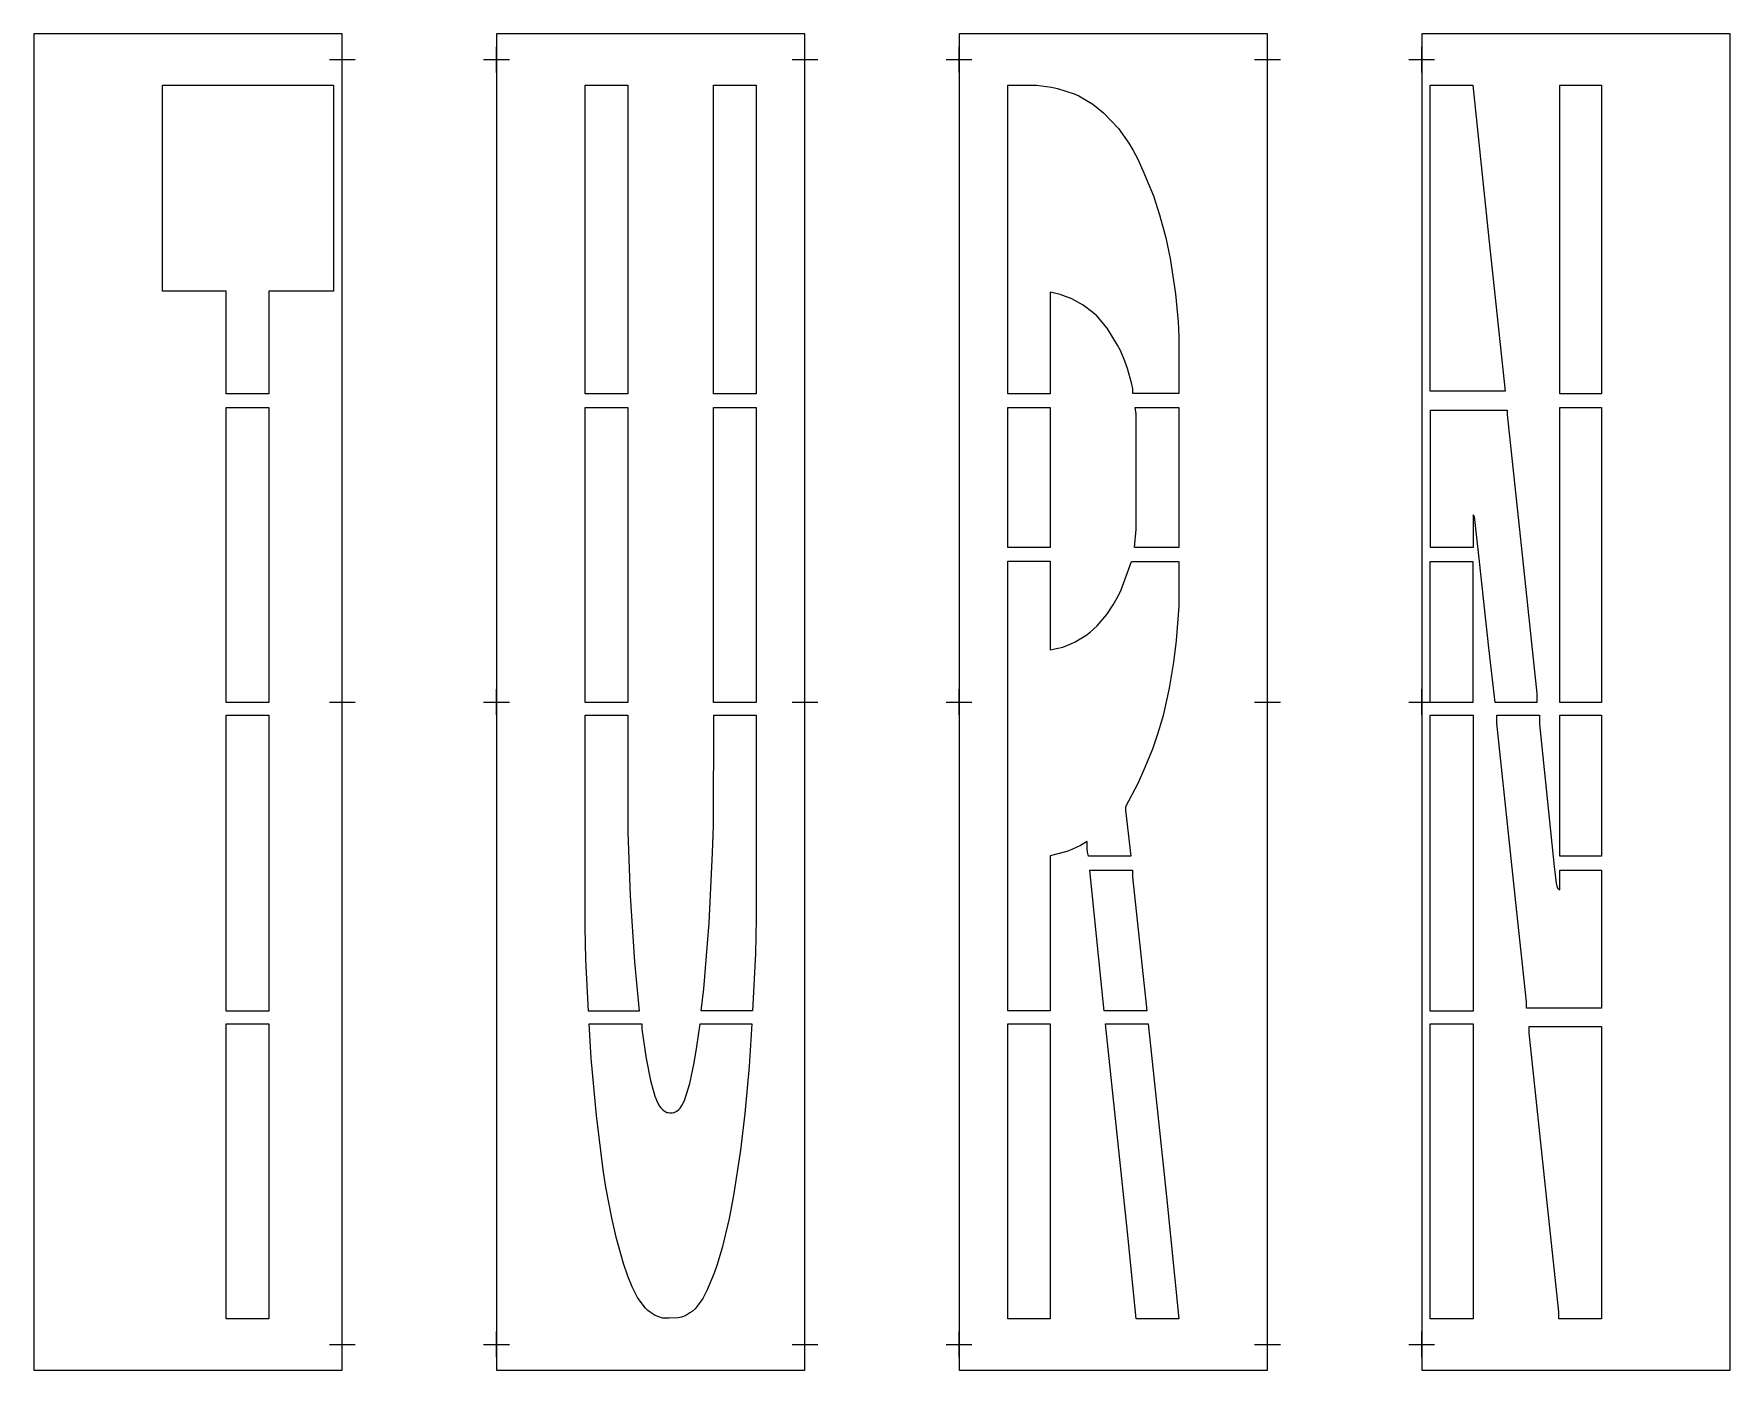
# Model space of a CAD drawing. Header units: inches. Extents: x 0 to 132, y 0 to 104.
import ezdxf

# ---------------------------------------------------------------- set-up
doc = ezdxf.new("R2010")
doc.units = ezdxf.units.IN
doc.header["$MEASUREMENT"] = 0
doc.layers.add('CUT', color=1, linetype='Continuous')
doc.layers.add('REG', color=5, linetype='Continuous')

msp = doc.modelspace()

# ---------------------------------------------------------------- linework, layer by layer
at = {"layer": 'CUT'}
for points in [[(0, 0), (24, 0), (24, 104), (0, 104)], [(36, 0), (60, 0), (60, 104), (36, 104)], [(72, 0), (96, 0), (96, 104), (72, 104)], [(108, 0), (132, 0), (132, 104), (108, 104)], [(14.96, 75.99), (14.96, 83.97), (10, 83.97), (10, 100), (23.32, 100), (23.32, 83.97), (18.29, 83.97), (18.29, 75.99)], [(46.21, 100), (46.21, 75.99), (42.89, 75.99), (42.89, 100)], [(56.21, 100), (56.21, 75.99), (52.89, 75.99), (52.89, 100)], [(89.11, 76), (85.52, 76), (85.51, 76.37), (85.44, 76.74), (85.1, 77.96), (84.89, 78.53), (84.55, 79.36), (84.34, 79.78), (83.52, 81.09), (82.71, 82.06), (82.41, 82.32), (81.65, 82.9), (80.77, 83.39), (79.87, 83.72), (79.1, 83.9), (79.1, 75.99), (75.79, 75.99), (75.79, 100), (78.02, 100), (79.18, 99.86), (79.67, 99.76), (80.96, 99.34), (81.31, 99.17), (82.41, 98.52), (83.23, 97.86), (84.41, 96.63), (85.21, 95.49), (85.55, 94.92), (85.9, 94.26), (86.31, 93.36), (87.12, 91.41), (87.6, 89.93), (87.94, 88.71), (88.08, 88.14), (88.42, 86.51), (88.83, 83.78), (89.04, 81.58), (89.11, 80.44)], [(113.22, 88.06), (114.49, 76.2), (108.67, 76.2), (108.67, 100), (111.99, 100)], [(122, 100), (122, 75.99), (118.74, 75.99), (118.74, 100)], [(18.28, 74.92), (18.28, 51.97), (14.96, 51.97), (14.96, 74.92)], [(46.21, 74.92), (46.21, 51.97), (42.89, 51.97), (42.89, 74.92)], [(56.21, 74.92), (56.21, 51.97), (52.89, 51.97), (52.89, 74.92)], [(79.1, 74.91), (79.1, 64.02), (75.78, 64.02), (75.78, 74.91)], [(85.64, 64.02), (85.78, 65.42), (85.78, 74.42), (85.71, 74.91), (89.1, 74.91), (89.1, 64.02)], [(113.23, 56.21), (112.49, 62.93), (112.11, 66.43), (112.07, 66.49), (112, 66.58), (112, 64.02), (108.68, 64.02), (108.68, 74.71), (114.65, 74.71), (114.65, 74.37), (115.74, 64.17), (116.96, 52.67), (116.96, 51.97), (113.72, 51.97)], [(122, 74.92), (122, 51.97), (118.74, 51.97), (118.74, 74.92)], [(80.38, 40.37), (79.1, 40.03), (79.1, 27.95), (75.78, 27.95), (75.78, 62.95), (79.1, 62.95), (79.1, 56.06), (80.08, 56.28), (80.69, 56.52), (81.04, 56.69), (81.86, 57.18), (82.21, 57.43), (82.75, 57.92), (83.5, 58.81), (84, 59.57), (84.41, 60.3), (84.62, 60.72), (85.41, 62.94), (89.11, 62.94), (89.11, 59.47), (88.9, 56.78), (88.69, 55.11), (88.36, 53.08), (87.87, 50.96), (87.6, 49.98), (87.4, 49.33), (87.05, 48.34), (86.38, 46.71), (85.9, 45.65), (84.96, 43.84), (84.96, 43.59), (85.36, 40), (82.06, 40), (81.99, 40.31), (81.97, 40.59), (81.97, 41.13), (81.45, 40.82), (80.78, 40.51)], [(108.67, 51.97), (108.67, 62.94), (111.99, 62.94), (111.99, 62.9), (111.99, 51.97)], [(18.28, 50.98), (18.28, 27.94), (14.96, 27.94), (14.96, 50.98)], [(46.41, 36.91), (46.75, 31.78), (47.1, 27.94), (43.16, 27.94), (42.95, 31.95), (42.89, 34.47), (42.89, 50.98), (46.21, 50.98), (46.21, 41.88)], [(56.21, 35.12), (56.15, 32.43), (55.92, 27.95), (51.93, 27.95), (52.14, 29.67), (52.55, 34.8), (52.82, 40.25), (52.89, 42.37), (52.92, 50.98), (56.21, 50.98)], [(112, 50.98), (112, 27.94), (108.67, 27.94), (108.67, 50.98)], [(117.16, 50.27), (118.32, 39.19), (118.46, 37.89), (118.51, 37.67), (118.54, 37.59), (118.56, 37.55), (118.57, 37.52), (118.6, 37.49), (118.62, 37.46), (118.66, 37.43), (118.74, 37.38), (118.74, 38.92), (121.99, 38.92), (121.99, 28.16), (116.16, 28.16), (116.16, 28.65), (115.32, 36.4), (113.84, 50.35), (113.84, 50.97), (117.16, 50.97)], [(122, 50.97), (122, 39.99), (118.75, 39.99), (118.75, 50.97)], [(86.6, 27.95), (83.28, 27.95), (83.2, 28.69), (82.17, 38.92), (85.5, 38.92), (85.5, 38.38)], [(18.28, 26.95), (18.28, 4), (14.96, 4), (14.96, 26.95)], [(50.2, 20.29), (50.29, 20.39), (50.35, 20.46), (50.43, 20.59), (50.63, 20.98), (50.77, 21.39), (51.05, 22.3), (51.39, 23.92), (51.6, 25.19), (51.84, 26.94), (55.87, 26.94), (55.67, 23.64), (55.33, 19.98), (54.99, 17.12), (54.44, 13.58), (54.1, 11.79), (53.55, 9.51), (53.14, 8.13), (52.94, 7.54), (52.39, 6.24), (52.05, 5.57), (51.77, 5.17), (51.45, 4.77), (51.23, 4.57), (51.05, 4.45), (50.73, 4.26), (50.54, 4.16), (50.39, 4.12), (50.13, 4.07), (49.44, 4.03), (49.1, 4.03), (48.91, 4.05), (48.7, 4.11), (48.36, 4.26), (47.96, 4.5), (47.78, 4.64), (47.6, 4.83), (47.25, 5.25), (46.98, 5.66), (46.57, 6.48), (46.23, 7.31), (45.89, 8.29), (45.34, 10.24), (45, 11.71), (44.52, 14.23), (44.31, 15.58), (43.77, 19.81), (43.36, 24.29), (43.22, 26.95), (47.3, 26.95), (47.3, 26.53), (47.64, 24.25), (47.99, 22.54), (48.33, 21.32), (48.53, 20.82), (48.69, 20.55), (48.8, 20.4), (48.88, 20.31), (48.94, 20.25), (49.05, 20.17), (49.17, 20.1), (49.26, 20.06), (49.37, 20.04), (49.49, 20.03), (49.68, 20.03), (49.81, 20.05), (49.86, 20.06), (49.89, 20.07), (49.94, 20.1), (50.04, 20.16)], [(79.1, 26.95), (79.1, 4), (75.78, 4), (75.78, 26.95)], [(88.15, 13.5), (89.11, 4), (85.79, 4), (85.17, 10.24), (83.4, 26.95), (86.71, 26.95)], [(112, 26.95), (112, 4), (108.67, 4), (108.67, 26.95)], [(117.74, 13.28), (116.36, 26.25), (116.36, 26.73), (122, 26.73), (122, 4), (118.68, 4), (118.68, 4.54)]]:
    msp.add_lwpolyline(points, close=True, dxfattribs=at)
at = {"layer": 'REG'}
for points in [[(24, 101), (24, 103)], [(36, 101), (36, 103)], [(60, 101), (60, 103)], [(72, 101), (72, 103)], [(96, 101), (96, 103)], [(108, 101), (108, 103)], [(23, 102), (25, 102)], [(35, 102), (37, 102)], [(59, 102), (61, 102)], [(71, 102), (73, 102)], [(95, 102), (97, 102)], [(107, 102), (109, 102)], [(24, 51), (24, 53)], [(36, 51), (36, 53)], [(60, 51), (60, 53)], [(72, 51), (72, 53)], [(96, 51), (96, 53)], [(108, 51), (108, 53)], [(23, 52), (25, 52)], [(35, 52), (37, 52)], [(59, 52), (61, 52)], [(71, 52), (73, 52)], [(95, 52), (97, 52)], [(107, 52), (109, 52)], [(24, 1), (24, 3)], [(36, 1), (36, 3)], [(60, 1), (60, 3)], [(72, 1), (72, 3)], [(96, 1), (96, 3)], [(108, 1), (108, 3)], [(23, 2), (25, 2)], [(35, 2), (37, 2)], [(59, 2), (61, 2)], [(71, 2), (73, 2)], [(95, 2), (97, 2)], [(107, 2), (109, 2)]]:
    msp.add_lwpolyline(points, dxfattribs=at)

doc.saveas('drawing.dxf')
